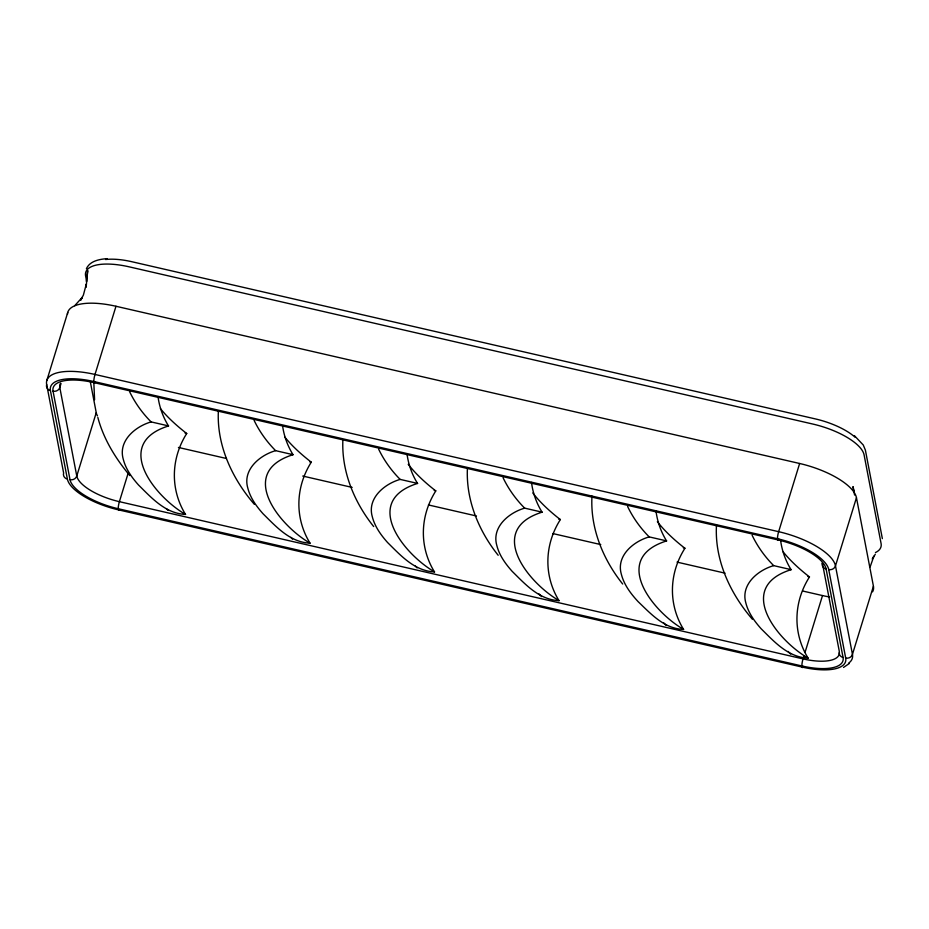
<?xml version="1.0" encoding="UTF-8"?>
<svg xmlns="http://www.w3.org/2000/svg" width="929" height="929" viewBox="0 0 929 929"><rect width="100%" height="100%" fill="white"/><g stroke="black" fill="none" stroke-linecap="round" stroke-linejoin="round"><path stroke-width="1.39" d="M86.269 285.807L87.732 270.548L86.374 281.557M86.234 287.224L86.316 284.053L83.389 295.085L80.66 300.16L82.356 297.245L74.692 305.711M93.829 382.655L94.595 399.76M218.35 411.338C216.759 445.723 232.273 478.679 254.337 504.308M342.871 440.021C341.477 471.491 354.204 502.229 373.667 526.534M467.392 468.704C465.975 500.197 478.714 530.947 498.176 555.275M591.982 496.074C590.124 528.009 602.944 559.339 622.685 584.016M716.503 524.757C714.355 559.641 729.997 593.259 752.385 619.248M46.764 380.669L67.747 312.481M61.024 383.561L59.804 387.509L76.77 476.008A41.131 15.212 17.1 0 0 119.388 501.672L803.039 658.893A41.131 15.212 17.1 0 0 839.421 652.82M872.563 591.819A54.846 20.275 17.1 0 0 873.423 586.199L856.457 497.7A54.846 20.275 17.1 0 0 799.637 463.49L115.986 306.268L95.002 374.457A5.481 0.975 -77 0 0 93.934 381.54A49.365 18.255 17.1 0 0 50.421 390.575A5.481 5.005 -10.9 0 1 46.659 384.49A54.846 20.275 17.1 0 1 95.002 374.457L778.653 531.678A54.846 20.275 17.1 0 1 835.485 565.889L852.45 654.388A54.846 20.275 17.1 0 1 848.525 663.201M90.322 381.784L96.244 412.697L76.77 476.008A5.481 5.005 -10.9 0 1 70.012 479.678L53.046 391.179A5.481 5.005 -10.9 0 0 59.804 387.509A41.131 15.212 17.1 0 1 60.455 383.294M127.912 473.976L119.388 501.672A5.481 0.975 -77 0 0 118.32 508.755L801.971 665.977A46.624 17.233 17.1 0 0 843.056 657.453L826.102 568.954A5.481 5.005 -10.9 0 1 822.223 563.311M799.637 463.49L778.653 531.678A5.481 0.975 -77 0 0 777.585 538.762A49.365 18.255 17.1 0 1 828.726 569.558L845.692 658.057A49.365 18.255 17.1 0 1 802.18 667.08L118.529 509.87A49.365 18.255 17.1 0 1 67.387 479.074A5.481 5.005 -10.9 0 1 63.625 472.989L46.659 384.49M803.887 656.141L803.039 658.893A5.481 0.975 -77 0 0 801.971 665.977M805.153 652.007L822.513 595.57A41.131 15.212 17.1 0 0 829.643 596.952M856.457 497.7L835.485 565.889A5.481 5.005 -10.9 0 1 828.726 569.558M873.423 586.199L852.45 654.388A5.481 5.005 -10.9 0 1 845.692 658.057M870.125 566.922L873.91 556.146L872.226 559.026M86.397 268.702C89.927 260.886 99.542 259.191 107.195 258.645M873.005 557.83L875.304 554.253M849.164 663.596L843.532 667.44M158.104 397.368A88.708 80.962 -10.9 0 0 168.509 425.958C112.304 443.551 154.377 496.4 185.521 514.422A88.708 80.962 -10.9 0 1 186.717 433.506A199.712 73.844 17.1 0 1 160.369 408.574M168.567 425.923L151.113 421.905C135.262 426.469 117.925 440.927 123.267 459.228C125.74 469.087 131.872 477.541 138.537 485.019C151.764 498.083 165.559 513.574 185.521 514.422M310.042 543.175C278.839 525.117 236.825 472.257 293.076 454.676L275.623 450.658C259.783 455.21 242.434 469.668 247.776 487.98C250.261 497.839 256.392 506.293 263.058 513.772C276.285 526.836 290.08 542.315 310.042 543.175A88.708 80.962 -10.9 0 1 311.285 462.177A199.781 73.867 17.1 0 1 284.936 437.257M400.144 479.399C384.304 483.951 366.955 498.408 372.297 516.721C374.782 526.58 380.913 535.034 387.567 542.513C400.805 555.577 414.601 571.056 434.563 571.916C403.36 553.858 361.346 500.998 417.597 483.417L400.144 479.399A128.214 116.984 -10.8 0 1 378.591 449.055M524.664 508.14C508.813 512.703 491.476 527.161 496.818 545.462C499.291 555.321 505.422 563.775 512.088 571.254C525.315 584.318 539.122 599.809 559.084 600.657C527.881 582.599 485.855 529.739 542.118 512.158L524.664 508.14A128.214 116.984 -10.8 0 1 503.088 477.773M683.593 629.409C652.39 611.352 610.376 558.492 666.639 540.91L649.185 536.892C633.334 541.444 615.985 555.902 621.338 574.215C624.021 584.817 630.849 593.794 638.165 601.69C651.09 614.034 664.328 628.828 683.593 629.409A88.708 80.962 -10.9 0 1 684.963 548.215L683.314 547.831M808.114 658.15C776.911 640.093 734.897 587.233 791.148 569.651L773.694 565.633C757.855 570.185 740.506 584.643 745.848 602.956C748.333 612.815 754.464 621.269 761.13 628.747C774.356 641.811 788.152 657.291 808.114 658.15A88.708 80.962 -10.9 0 1 809.519 576.886L807.882 576.514M93.934 381.54L777.585 538.762M53.046 391.179A46.624 17.233 17.1 0 1 94.143 382.643L777.794 539.865A46.624 17.233 17.1 0 1 826.102 568.954M185.08 433.123L186.717 433.506M309.636 461.806L311.273 462.177M434.203 490.477L435.84 490.86A88.708 80.962 -10.9 0 0 434.505 571.95M558.759 519.16L560.396 519.532A88.708 80.962 -10.9 0 0 559.026 600.691M178.426 447.453L226.444 458.496M302.726 476.043L352.161 487.411M428.432 504.946L476.461 515.99M552.732 533.536L600.761 544.58M677.032 562.115L725.061 573.158M802.749 591.03L822.513 595.57M854.448 435.701L863.262 445.003L865.387 450.112L882.353 538.611M129.828 475.567C115.568 458.52 103.572 439.115 97.847 417.469M854.239 492.231L852.985 486.61L854.599 495.041M822.339 562.869L839.305 651.368A5.481 5.005 -10.9 0 0 843.056 657.453M86.652 281.417L85.596 275.89A49.469 18.29 17.1 0 1 129.201 266.844L812.84 424.054A49.469 18.29 17.1 0 1 864.098 454.92L881.064 543.419A49.469 18.29 17.1 0 1 875.432 552.558M50.421 390.575L67.387 479.074M67.469 314.362A54.846 20.275 17.1 0 1 115.986 306.268M855.214 437.338A44.592 16.49 17.1 0 0 815.407 418.921L131.755 261.699A44.592 16.49 17.1 0 0 105.534 259.528M97.487 415.867A41.131 15.212 17.1 0 1 96.244 412.697M435.724 490.86A199.851 73.89 17.1 0 1 408.214 464.291M560.292 519.543A199.921 73.925 17.1 0 1 532.781 492.974M684.847 548.215A200.002 73.948 17.1 0 1 657.36 521.657M809.414 576.886A200.072 73.972 17.1 0 1 783.228 551.965M168.079 510.404A128.214 116.984 -10.8 0 1 166.337 508.616M151.113 421.905A128.214 116.984 -10.8 0 1 129.584 391.62M292.589 539.157A128.214 116.984 -10.8 0 1 290.847 537.368M293.018 454.699A88.708 80.962 -10.9 0 1 282.625 426.109M275.623 450.658A128.214 116.984 -10.8 0 1 254.081 420.338M417.109 567.898A128.214 116.984 -10.8 0 1 415.368 566.109M417.539 483.452A88.708 80.962 -10.9 0 1 407.146 454.862M541.63 596.639A128.214 116.984 -10.8 0 1 539.029 593.945M542.06 512.193A88.708 80.962 -10.9 0 1 531.504 482.418M666.139 625.391A128.214 116.984 -10.8 0 1 663.538 622.685M666.569 540.933A88.708 80.962 -10.9 0 1 656.025 511.171M649.185 536.892A128.214 116.984 -10.8 0 1 627.598 506.479M790.66 654.132A128.214 116.984 -10.8 0 1 788.059 651.426M791.09 569.686A88.708 80.962 -10.9 0 1 780.534 539.912M773.694 565.633A128.214 116.984 -10.8 0 1 752.095 535.197M118.32 508.755A46.624 17.233 17.1 0 1 70.012 479.678M95.176 382.295A5.481 0.975 -77 0 1 94.143 382.643M778.978 539.192A5.481 0.975 -77 0 1 777.794 539.865M119.562 509.51A5.481 0.975 -77 0 1 118.529 509.87M803.364 666.418A5.481 0.975 -77 0 1 802.18 667.08"/></g></svg>
